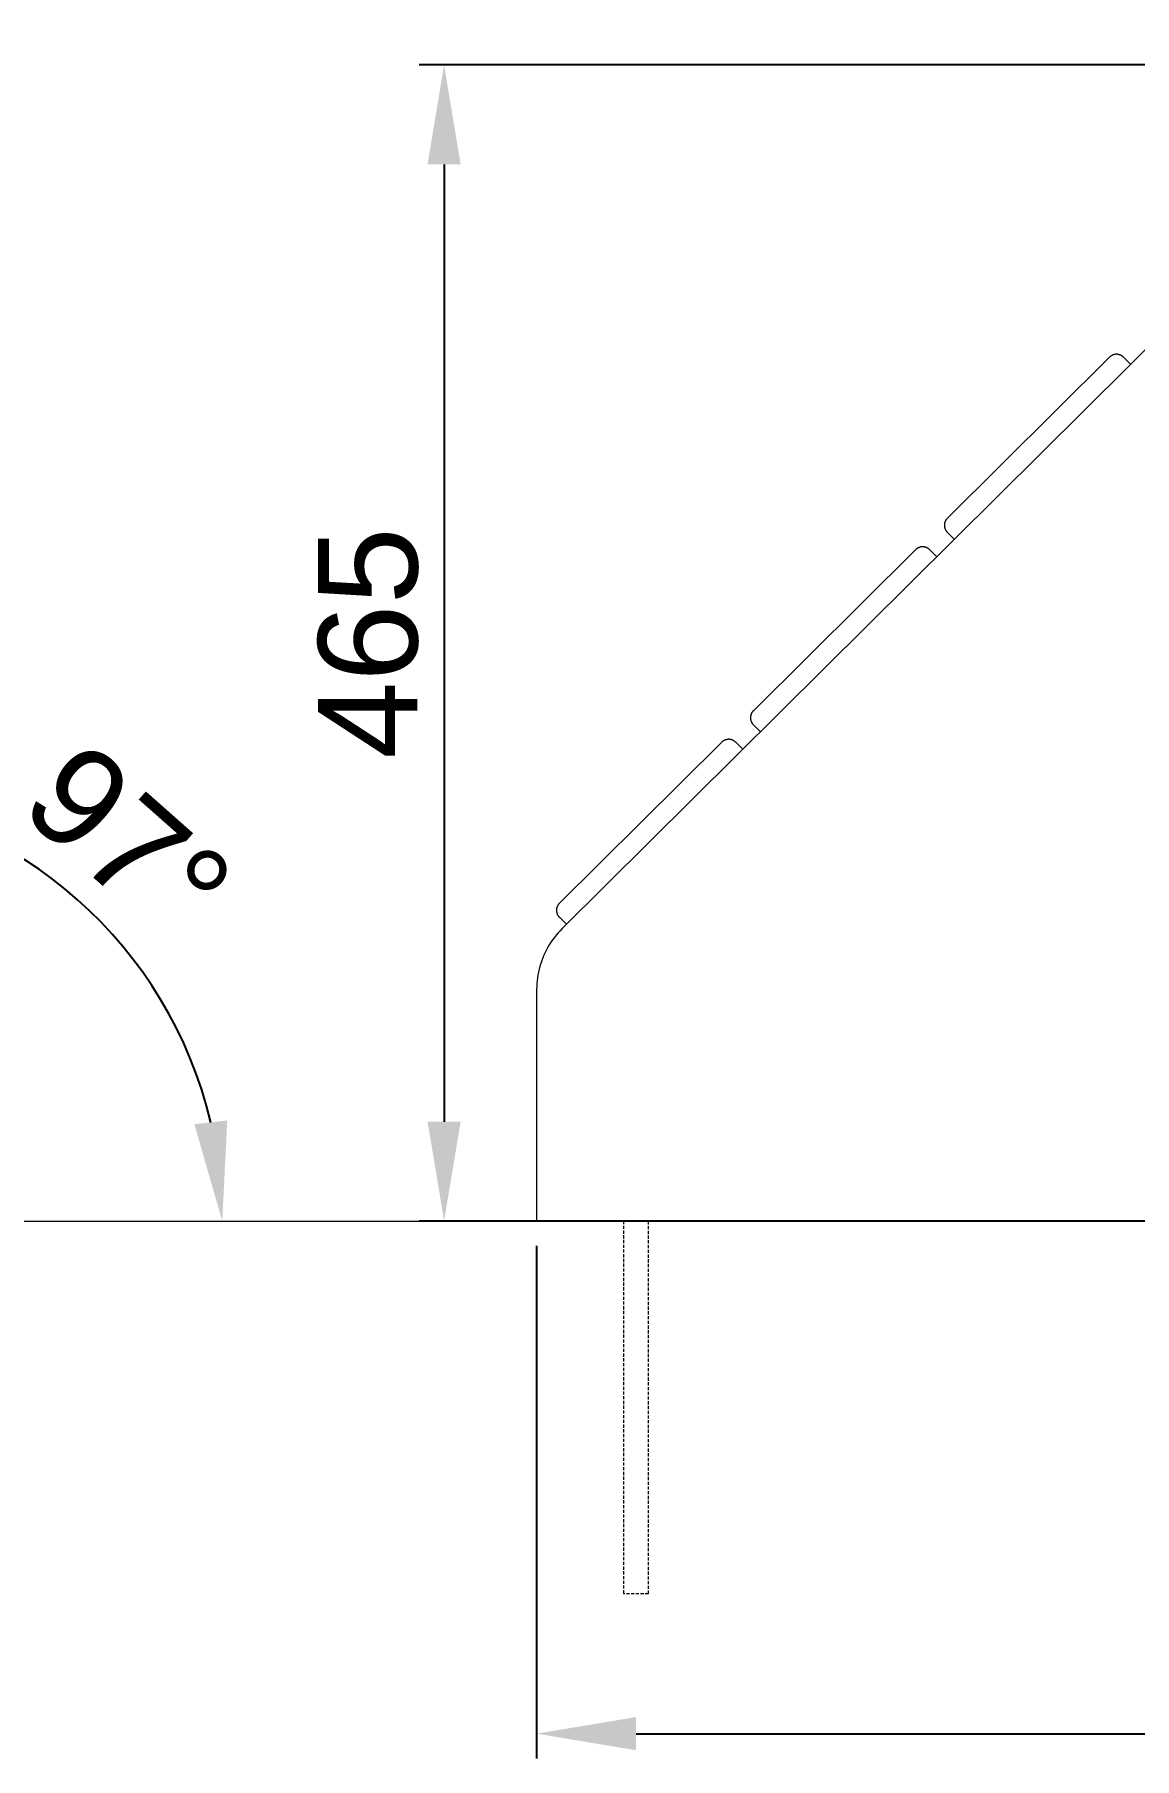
# Model space of a CAD drawing. Header units: millimetres. Extents: x 143 to 4970, y 293 to 3610.
# Drawn here: x 1577 to 2020, y 2230 to 2924 of the extents above; entities that cross this region are included whole.
import ezdxf

# ---------------------------------------------------------------- set-up
doc = ezdxf.new("R2010")
doc.units = ezdxf.units.MM
doc.linetypes.add('HIDDEN', pattern=[1.905, 1.27, -0.635])
for name, color, linetype, lineweight in [('ZANO_R', 7, 'Continuous', 0), ('ZANO_R_przerywana', 7, 'HIDDEN', 0), ('ZANO_W', 1, 'Continuous', 0)]:
    doc.layers.add(name, color=color, linetype=linetype, lineweight=lineweight)
doc.styles.get("Standard").update_dxf_attribs({"font": 'ARIALUNI.TTF'})
doc.dimstyles.new('pl i ang', dxfattribs={"dimtxt": 50, "dimasz": 50, "dimexe": 1.25, "dimexo": 0.625, "dimgap": 10, "dimtad": 1, "dimtoh": 1, "dimtxsty": 'Standard', "dimcen": 2.5, "dimclrd": 1, "dimclre": 1, "dimclrt": 1, "dimadec": 0, "dimazin": 0, "dimtfac": 1, "dimtmove": 0, "dimatfit": 3, "dimfxl": 1, "dimarcsym": 1})

# ---------------------------------------------------------------- blocks, each defined once
blk = doc.blocks.new('*D393')
at = {"layer": 'ZANO_R', "color": 1, "lineweight": -2}
for p, q in [((2184.98, 2911.68), (1731.99, 2911.68)), ((1741.99, 2871.68), (1741.99, 2486.34)), ((2184.98, 2446.34), (1731.99, 2446.34))]:
    blk.add_line(p, q, dxfattribs=at)
at = {"layer": 'ZANO_R', "color": 1}
for points in [[(1748.65, 2871.68), (1735.32, 2871.68), (1741.99, 2911.68)], [(1735.32, 2486.34), (1748.65, 2486.34), (1741.99, 2446.34)]]:
    blk.add_solid(points, dxfattribs=at)
at = {"layer": 'ZANO_R', "color": 1, "insert": (1711.55, 2679.01), "char_height": 40, "attachment_point": 5, "rotation": 90}
blk.add_mtext('465', dxfattribs=at)
blk = doc.blocks.new('*D395')
at = {"layer": 'ZANO_R', "color": 1, "lineweight": -2}
for p, q in [((1779.24, 2436.34), (1779.24, 2230)), ((3312.98, 2436.34), (3312.98, 2230)), ((1819.24, 2240), (3272.98, 2240))]:
    blk.add_line(p, q, dxfattribs=at)
at = {"layer": 'ZANO_R', "color": 1}
for points in [[(1819.24, 2246.67), (1819.24, 2233.33), (1779.24, 2240)], [(3272.98, 2233.33), (3272.98, 2246.67), (3312.98, 2240)]]:
    blk.add_solid(points, dxfattribs=at)
at = {"layer": 'ZANO_R', "color": 1, "insert": (2546.11, 2270.44), "char_height": 40, "attachment_point": 5}
blk.add_mtext('1534', dxfattribs=at)
blk = doc.blocks.new('*D403')
at = {"layer": 'ZANO_W', "color": 1, "lineweight": -2}
blk.add_line((2980.96, 2446.34), (3056.34, 2446.34), dxfattribs=at)
blk.add_arc((2515.93, 2446.34), 530.41, 4.32186, 47.50085, dxfattribs=at)
at = {"layer": 'ZANO_W', "color": 1}
for points in [[(2878.58, 2842.49), (2869.95, 2832.32), (2843.77, 2863.3)], [(3038.17, 2486.06), (3051.49, 2486.56), (3046.34, 2446.34)]]:
    blk.add_solid(points, dxfattribs=at)
at = {"layer": 'ZANO_W', "color": 1, "insert": (3020.54, 2691.49), "char_height": 40, "attachment_point": 5, "rotation": 295.91135}
blk.add_mtext('52%%d', dxfattribs=at)
blk = doc.blocks.new('*D404')
at = {"layer": 'ZANO_W', "color": 1, "lineweight": -2}
blk.add_line((1467.39, 2549.43), (1457.79, 2627.63), dxfattribs=at)
blk.add_arc((1480.05, 2446.34), 172.65, 13.30432, 83.6958, dxfattribs=at)
at = {"layer": 'ZANO_W', "color": 1}
for points in [[(1498.97, 2624.61), (1499.05, 2611.28), (1459.01, 2617.7)], [(1641.45, 2485.3), (1654.69, 2486.84), (1652.7, 2446.34)]]:
    blk.add_solid(points, dxfattribs=at)
at = {"layer": 'ZANO_W', "color": 1, "insert": (1614.73, 2598.57), "char_height": 40, "attachment_point": 5, "rotation": 318.50006}
blk.add_mtext('97%%d', dxfattribs=at)

msp = doc.modelspace()

# ---------------------------------------------------------------- linework, layer by layer
at = {"layer": 'ZANO_R'}
for p, q in [((2082.19, 2854.58), (1789.49, 2564.07)), ((2009.86, 2794.07), (1944.56, 2729.25)), ((2009.96, 2794.16), (2009.86, 2794.07)), ((2010.06, 2794.25), (2009.96, 2794.16)), ((2010.16, 2794.34), (2010.06, 2794.25)), ((2010.27, 2794.42), (2010.16, 2794.34)), ((2010.38, 2794.5), (2010.27, 2794.42)), ((2010.49, 2794.58), (2010.38, 2794.5)), ((2010.61, 2794.65), (2010.49, 2794.58)), ((2010.73, 2794.72), (2010.61, 2794.65)), ((2010.85, 2794.78), (2010.73, 2794.72)), ((2010.97, 2794.84), (2010.85, 2794.78)), ((2011.09, 2794.9), (2010.97, 2794.84)), ((2011.22, 2794.95), (2011.09, 2794.9)), ((2011.35, 2795), (2011.22, 2794.95)), ((2011.48, 2795.04), (2011.35, 2795)), ((2011.61, 2795.08), (2011.48, 2795.04)), ((2011.74, 2795.12), (2011.61, 2795.08)), ((2011.88, 2795.15), (2011.74, 2795.12)), ((2012.01, 2795.17), (2011.88, 2795.15)), ((2012.14, 2795.19), (2012.01, 2795.17)), ((2012.28, 2795.21), (2012.14, 2795.19)), ((2012.42, 2795.22), (2012.28, 2795.21)), ((2012.55, 2795.22), (2012.42, 2795.22)), ((2012.69, 2795.23), (2012.55, 2795.22)), ((2012.83, 2795.22), (2012.69, 2795.23)), ((2012.96, 2795.22), (2012.83, 2795.22)), ((2013.1, 2795.2), (2012.96, 2795.22)), ((2013.23, 2795.19), (2013.1, 2795.2)), ((2013.37, 2795.17), (2013.23, 2795.19)), ((2013.5, 2795.14), (2013.37, 2795.17)), ((2013.64, 2795.11), (2013.5, 2795.14)), ((2013.77, 2795.07), (2013.64, 2795.11)), ((2013.9, 2795.03), (2013.77, 2795.07)), ((2014.03, 2794.99), (2013.9, 2795.03)), ((2014.16, 2794.94), (2014.03, 2794.99)), ((2014.28, 2794.89), (2014.16, 2794.94)), ((2014.41, 2794.83), (2014.28, 2794.89)), ((2014.53, 2794.77), (2014.41, 2794.83)), ((2014.65, 2794.71), (2014.53, 2794.77)), ((2014.77, 2794.64), (2014.65, 2794.71)), ((2014.88, 2794.56), (2014.77, 2794.64)), ((2014.99, 2794.49), (2014.88, 2794.56)), ((2015.1, 2794.4), (2014.99, 2794.49)), ((2015.21, 2794.32), (2015.1, 2794.4)), ((2015.31, 2794.23), (2015.21, 2794.32)), ((2015.42, 2794.14), (2015.31, 2794.23)), ((2015.51, 2794.04), (2015.42, 2794.14)), ((2018.33, 2791.2), (2015.51, 2794.04)), ((1943.46, 2727.24), (1943.44, 2727.11)), ((1943.49, 2727.38), (1943.46, 2727.24)), ((1943.53, 2727.51), (1943.49, 2727.38)), ((1943.57, 2727.64), (1943.53, 2727.51)), ((1943.61, 2727.77), (1943.57, 2727.64)), ((1943.66, 2727.9), (1943.61, 2727.77)), ((1943.71, 2728.02), (1943.66, 2727.9)), ((1943.77, 2728.15), (1943.71, 2728.02)), ((1943.83, 2728.27), (1943.77, 2728.15)), ((1943.9, 2728.39), (1943.83, 2728.27)), ((1943.97, 2728.51), (1943.9, 2728.39)), ((1944.04, 2728.62), (1943.97, 2728.51)), ((1944.12, 2728.73), (1944.04, 2728.62)), ((1944.2, 2728.84), (1944.12, 2728.73)), ((1944.28, 2728.95), (1944.2, 2728.84)), ((1944.37, 2729.06), (1944.28, 2728.95)), ((1944.46, 2729.16), (1944.37, 2729.06)), ((1944.56, 2729.25), (1944.46, 2729.16)), ((1943.39, 2726.7), (1943.38, 2726.57)), ((1943.38, 2726.57), (1943.38, 2726.43)), ((1943.38, 2726.43), (1943.38, 2726.29)), ((1943.38, 2726.29), (1943.39, 2726.16)), ((1943.4, 2726.84), (1943.39, 2726.7)), ((1943.39, 2726.16), (1943.4, 2726.02)), ((1943.42, 2726.98), (1943.4, 2726.84)), ((1943.4, 2726.02), (1943.41, 2725.89)), ((1943.41, 2725.89), (1943.43, 2725.75)), ((1943.44, 2727.11), (1943.42, 2726.98)), ((1943.43, 2725.75), (1943.46, 2725.62)), ((1943.46, 2725.62), (1943.49, 2725.48)), ((1943.49, 2725.48), (1943.52, 2725.35)), ((1943.52, 2725.35), (1943.56, 2725.22)), ((1943.56, 2725.22), (1943.6, 2725.09)), ((1943.6, 2725.09), (1943.65, 2724.96)), ((1943.65, 2724.96), (1943.7, 2724.84)), ((1943.7, 2724.84), (1943.76, 2724.71)), ((1943.76, 2724.71), (1943.82, 2724.59)), ((1943.82, 2724.59), (1943.88, 2724.47)), ((1943.88, 2724.47), (1943.95, 2724.35)), ((1943.95, 2724.35), (1944.02, 2724.23)), ((1944.02, 2724.23), (1944.1, 2724.12)), ((1944.1, 2724.12), (1944.18, 2724.01)), ((1944.18, 2724.01), (1944.27, 2723.9)), ((1944.27, 2723.9), (1944.35, 2723.8)), ((1944.35, 2723.8), (1944.44, 2723.7)), ((1944.44, 2723.7), (1944.54, 2723.6)), ((1944.54, 2723.6), (1947.36, 2720.76)), ((1931.78, 2716.57), (1866.49, 2651.76)), ((1931.88, 2716.67), (1931.78, 2716.57)), ((1931.98, 2716.76), (1931.88, 2716.67)), ((1932.09, 2716.85), (1931.98, 2716.76)), ((1932.2, 2716.93), (1932.09, 2716.85)), ((1932.31, 2717.01), (1932.2, 2716.93)), ((1932.42, 2717.09), (1932.31, 2717.01)), ((1932.54, 2717.16), (1932.42, 2717.09)), ((1932.65, 2717.23), (1932.54, 2717.16)), ((1932.78, 2717.29), (1932.65, 2717.23)), ((1932.9, 2717.35), (1932.78, 2717.29)), ((1933.02, 2717.41), (1932.9, 2717.35)), ((1933.15, 2717.46), (1933.02, 2717.41)), ((1933.28, 2717.51), (1933.15, 2717.46)), ((1933.41, 2717.55), (1933.28, 2717.51)), ((1933.54, 2717.59), (1933.41, 2717.55)), ((1933.67, 2717.63), (1933.54, 2717.59)), ((1933.8, 2717.66), (1933.67, 2717.63)), ((1933.94, 2717.68), (1933.8, 2717.66)), ((1934.07, 2717.7), (1933.94, 2717.68)), ((1934.21, 2717.72), (1934.07, 2717.7)), ((1934.34, 2717.73), (1934.21, 2717.72)), ((1934.48, 2717.73), (1934.34, 2717.73)), ((1934.62, 2717.74), (1934.48, 2717.73)), ((1934.75, 2717.73), (1934.62, 2717.74)), ((1934.89, 2717.73), (1934.75, 2717.73)), ((1935.03, 2717.71), (1934.89, 2717.73)), ((1935.16, 2717.7), (1935.03, 2717.71)), ((1935.3, 2717.68), (1935.16, 2717.7)), ((1935.43, 2717.65), (1935.3, 2717.68)), ((1935.56, 2717.62), (1935.43, 2717.65)), ((1935.7, 2717.58), (1935.56, 2717.62)), ((1935.83, 2717.54), (1935.7, 2717.58)), ((1935.96, 2717.5), (1935.83, 2717.54)), ((1936.08, 2717.45), (1935.96, 2717.5)), ((1936.21, 2717.4), (1936.08, 2717.45)), ((1936.33, 2717.34), (1936.21, 2717.4)), ((1936.46, 2717.28), (1936.33, 2717.34)), ((1936.58, 2717.22), (1936.46, 2717.28)), ((1936.69, 2717.15), (1936.58, 2717.22)), ((1936.81, 2717.07), (1936.69, 2717.15)), ((1936.92, 2717), (1936.81, 2717.07)), ((1937.03, 2716.91), (1936.92, 2717)), ((1937.14, 2716.83), (1937.03, 2716.91)), ((1937.24, 2716.74), (1937.14, 2716.83)), ((1937.34, 2716.65), (1937.24, 2716.74)), ((1937.44, 2716.55), (1937.34, 2716.65)), ((1940.26, 2713.71), (1937.44, 2716.55)), ((1865.9, 2651.02), (1865.83, 2650.9)), ((1865.97, 2651.13), (1865.9, 2651.02)), ((1866.05, 2651.24), (1865.97, 2651.13)), ((1866.13, 2651.35), (1866.05, 2651.24)), ((1866.21, 2651.46), (1866.13, 2651.35)), ((1866.3, 2651.57), (1866.21, 2651.46)), ((1866.39, 2651.67), (1866.3, 2651.57)), ((1866.49, 2651.76), (1866.39, 2651.67)), ((1865.32, 2649.21), (1865.31, 2649.08)), ((1865.31, 2649.08), (1865.31, 2648.94)), ((1865.31, 2648.94), (1865.31, 2648.8)), ((1865.31, 2648.8), (1865.31, 2648.67)), ((1865.31, 2648.67), (1865.32, 2648.53)), ((1865.33, 2649.35), (1865.32, 2649.21)), ((1865.32, 2648.53), (1865.34, 2648.4)), ((1865.34, 2649.49), (1865.33, 2649.35)), ((1865.37, 2649.62), (1865.34, 2649.49)), ((1865.34, 2648.4), (1865.36, 2648.26)), ((1865.36, 2648.26), (1865.39, 2648.13)), ((1865.39, 2649.75), (1865.37, 2649.62)), ((1865.42, 2649.89), (1865.39, 2649.75)), ((1865.39, 2648.13), (1865.42, 2647.99)), ((1865.46, 2650.02), (1865.42, 2649.89)), ((1865.42, 2647.99), (1865.45, 2647.86)), ((1865.45, 2647.86), (1865.49, 2647.73)), ((1865.5, 2650.15), (1865.46, 2650.02)), ((1865.49, 2647.73), (1865.53, 2647.6)), ((1865.54, 2650.28), (1865.5, 2650.15)), ((1865.53, 2647.6), (1865.58, 2647.47)), ((1865.59, 2650.41), (1865.54, 2650.28)), ((1865.58, 2647.47), (1865.63, 2647.35)), ((1865.64, 2650.53), (1865.59, 2650.41)), ((1865.63, 2647.35), (1865.69, 2647.22)), ((1865.7, 2650.66), (1865.64, 2650.53)), ((1865.69, 2647.22), (1865.75, 2647.1)), ((1865.76, 2650.78), (1865.7, 2650.66)), ((1865.75, 2647.1), (1865.81, 2646.98)), ((1865.83, 2650.9), (1865.76, 2650.78)), ((1865.81, 2646.98), (1865.88, 2646.86)), ((1865.88, 2646.86), (1865.95, 2646.74)), ((1865.95, 2646.74), (1866.03, 2646.63)), ((1866.03, 2646.63), (1866.11, 2646.52)), ((1866.11, 2646.52), (1866.19, 2646.41)), ((1866.19, 2646.41), (1866.28, 2646.31)), ((1866.28, 2646.31), (1866.37, 2646.21)), ((1866.37, 2646.21), (1866.47, 2646.11)), ((1866.47, 2646.11), (1869.28, 2643.27)), ((1853.71, 2639.08), (1788.42, 2574.27)), ((1853.81, 2639.18), (1853.71, 2639.08)), ((1853.91, 2639.27), (1853.81, 2639.18)), ((1854.02, 2639.36), (1853.91, 2639.27)), ((1854.12, 2639.44), (1854.02, 2639.36)), ((1854.24, 2639.52), (1854.12, 2639.44)), ((1854.35, 2639.6), (1854.24, 2639.52)), ((1854.46, 2639.67), (1854.35, 2639.6)), ((1854.58, 2639.74), (1854.46, 2639.67)), ((1854.7, 2639.8), (1854.58, 2639.74)), ((1854.83, 2639.86), (1854.7, 2639.8)), ((1854.95, 2639.92), (1854.83, 2639.86)), ((1855.08, 2639.97), (1854.95, 2639.92)), ((1855.2, 2640.02), (1855.08, 2639.97)), ((1855.33, 2640.06), (1855.2, 2640.02)), ((1855.47, 2640.1), (1855.33, 2640.06)), ((1855.6, 2640.14), (1855.47, 2640.1)), ((1855.73, 2640.16), (1855.6, 2640.14)), ((1855.87, 2640.19), (1855.73, 2640.16)), ((1856, 2640.21), (1855.87, 2640.19)), ((1856.14, 2640.23), (1856, 2640.21)), ((1856.27, 2640.24), (1856.14, 2640.23)), ((1856.41, 2640.24), (1856.27, 2640.24)), ((1856.54, 2640.25), (1856.41, 2640.24)), ((1856.68, 2640.24), (1856.54, 2640.25)), ((1856.82, 2640.24), (1856.68, 2640.24)), ((1856.95, 2640.22), (1856.82, 2640.24)), ((1857.09, 2640.21), (1856.95, 2640.22)), ((1857.22, 2640.18), (1857.09, 2640.21)), ((1857.36, 2640.16), (1857.22, 2640.18)), ((1857.49, 2640.13), (1857.36, 2640.16)), ((1857.62, 2640.09), (1857.49, 2640.13)), ((1857.75, 2640.05), (1857.62, 2640.09)), ((1857.88, 2640.01), (1857.75, 2640.05)), ((1858.01, 2639.96), (1857.88, 2640.01)), ((1858.14, 2639.91), (1858.01, 2639.96)), ((1858.26, 2639.85), (1858.14, 2639.91)), ((1858.38, 2639.79), (1858.26, 2639.85)), ((1858.5, 2639.72), (1858.38, 2639.79)), ((1858.62, 2639.66), (1858.5, 2639.72)), ((1858.74, 2639.58), (1858.62, 2639.66)), ((1858.85, 2639.5), (1858.74, 2639.58)), ((1858.96, 2639.42), (1858.85, 2639.5)), ((1859.07, 2639.34), (1858.96, 2639.42)), ((1859.17, 2639.25), (1859.07, 2639.34)), ((1859.27, 2639.16), (1859.17, 2639.25)), ((1859.37, 2639.06), (1859.27, 2639.16)), ((1862.19, 2636.22), (1859.37, 2639.06)), ((1787.24, 2571.59), (1787.23, 2571.45)), ((1787.23, 2571.45), (1787.24, 2571.31)), ((1787.26, 2571.86), (1787.24, 2571.72)), ((1787.24, 2571.72), (1787.24, 2571.59)), ((1787.24, 2571.31), (1787.24, 2571.18)), ((1787.24, 2571.18), (1787.25, 2571.04)), ((1787.25, 2571.04), (1787.27, 2570.91)), ((1787.27, 2572), (1787.26, 2571.86)), ((1787.29, 2572.13), (1787.27, 2572)), ((1787.27, 2570.91), (1787.29, 2570.77)), ((1787.32, 2572.26), (1787.29, 2572.13)), ((1787.29, 2570.77), (1787.31, 2570.64)), ((1787.31, 2570.64), (1787.34, 2570.5)), ((1787.35, 2572.4), (1787.32, 2572.26)), ((1787.34, 2570.5), (1787.38, 2570.37)), ((1787.39, 2572.53), (1787.35, 2572.4)), ((1787.38, 2570.37), (1787.42, 2570.24)), ((1787.43, 2572.66), (1787.39, 2572.53)), ((1787.42, 2570.24), (1787.46, 2570.11)), ((1787.47, 2572.79), (1787.43, 2572.66)), ((1787.46, 2570.11), (1787.51, 2569.98)), ((1787.52, 2572.92), (1787.47, 2572.79)), ((1787.51, 2569.98), (1787.56, 2569.86)), ((1787.57, 2573.04), (1787.52, 2572.92)), ((1787.56, 2569.86), (1787.61, 2569.73)), ((1787.63, 2573.17), (1787.57, 2573.04)), ((1787.61, 2569.73), (1787.67, 2569.61)), ((1787.69, 2573.29), (1787.63, 2573.17)), ((1787.67, 2569.61), (1787.74, 2569.49)), ((1787.75, 2573.41), (1787.69, 2573.29)), ((1787.74, 2569.49), (1787.81, 2569.37)), ((1787.82, 2573.53), (1787.75, 2573.41)), ((1787.81, 2569.37), (1787.88, 2569.25)), ((1787.9, 2573.64), (1787.82, 2573.53)), ((1787.88, 2569.25), (1787.96, 2569.14)), ((1787.97, 2573.75), (1787.9, 2573.64)), ((1787.96, 2569.14), (1788.04, 2569.03)), ((1788.06, 2573.86), (1787.97, 2573.75)), ((1788.04, 2569.03), (1788.12, 2568.92)), ((1788.14, 2573.97), (1788.06, 2573.86)), ((1788.12, 2568.92), (1788.21, 2568.82)), ((1788.23, 2574.08), (1788.14, 2573.97)), ((1788.21, 2568.82), (1788.3, 2568.72)), ((1788.32, 2574.18), (1788.23, 2574.08)), ((1788.3, 2568.72), (1788.39, 2568.62)), ((1788.42, 2574.27), (1788.32, 2574.18)), ((1788.39, 2568.62), (1791.21, 2565.78)), ((1787.09, 2561.44), (1786.36, 2560.51)), ((1787.86, 2562.34), (1787.09, 2561.44)), ((1788.66, 2563.22), (1787.86, 2562.34)), ((1789.49, 2564.07), (1788.66, 2563.22)), ((1782.64, 2554.44), (1782.14, 2553.36)), ((1783.17, 2555.5), (1782.64, 2554.44)), ((1783.74, 2556.55), (1783.17, 2555.5)), ((1784.34, 2557.57), (1783.74, 2556.55)), ((1784.98, 2558.57), (1784.34, 2557.57)), ((1785.65, 2559.55), (1784.98, 2558.57)), ((1786.36, 2560.51), (1785.65, 2559.55)), ((1780.24, 2547.74), (1779.98, 2546.58)), ((1780.54, 2548.89), (1780.24, 2547.74)), ((1780.88, 2550.03), (1780.54, 2548.89)), ((1781.27, 2551.15), (1780.88, 2550.03)), ((1781.69, 2552.26), (1781.27, 2551.15)), ((1782.14, 2553.36), (1781.69, 2552.26)), ((1779.26, 2540.69), (1779.24, 2539.51)), ((1779.32, 2541.88), (1779.26, 2540.69)), ((1779.43, 2543.06), (1779.32, 2541.88)), ((1779.57, 2544.24), (1779.43, 2543.06)), ((1779.75, 2545.42), (1779.57, 2544.24)), ((1779.98, 2546.58), (1779.75, 2545.42)), ((1779.24, 2539.51), (1779.24, 2458.68)), ((1779.24, 2458.68), (1779.24, 2446.34)), ((2242.23, 2446.34), (1779.24, 2446.34))]:
    msp.add_line(p, q, dxfattribs=at)
for points in [[(143.29, 2446.34), (1829.7, 2446.34)], [(1608.89, 2446.34), (2970.96, 2446.34)]]:
    msp.add_lwpolyline(points, dxfattribs=at)
at = {"layer": 'ZANO_R_przerywana'}
for p, q in [((1814.24, 2446.34), (1814.24, 2296.34)), ((1824.24, 2296.34), (1824.24, 2446.34)), ((1824.24, 2296.34), (1814.24, 2296.34))]:
    msp.add_line(p, q, dxfattribs=at)
msp.add_lwpolyline([(1814.24, 2446.34), (1824.24, 2446.34)], dxfattribs=at)

# ---------------------------------------------------------------- dimensions: what is measured, and where the dimension line sits
at = {"layer": 'ZANO_R'}
dim = msp.add_aligned_dim(p1=(2194.98, 2911.68), p2=(2194.98, 2446.34), distance=-452.99, dimstyle='pl i ang', override={"dimtxt": 40, "dimasz": 40, "dimexe": 10, "dimexo": 10, "dimtoh": 0, "dimdec": 0, "dimtdec": 0, "dimtmove": 1}, dxfattribs=at)
dim.commit()
dim.dimension.update_dxf_attribs({"geometry": '*D393', "text_midpoint": (1711.55, 2679.01)})
dim = msp.add_linear_dim(base=(3312.98, 2240), p1=(1779.24, 2446.34), p2=(3312.98, 2446.34), dimstyle='pl i ang', override={"dimtxt": 40, "dimasz": 40, "dimexe": 10, "dimexo": 10, "dimtoh": 0, "dimdec": 0, "dimtdec": 0, "dimtmove": 1}, dxfattribs=at)
dim.commit()
dim.dimension.update_dxf_attribs({"geometry": '*D395', "text_midpoint": (2546.11, 2270.44)})
at = {"layer": 'ZANO_W'}
for base, line1, line2, picture, middle in [((3022.42, 2603.84), ((1608.89, 2446.34), (2970.96, 2446.34)), ((3310.64, 3457.06), (2522.46, 2454.64)), '*D403', (3020.54, 2691.49)), ((1625.93, 2538.68), ((1468.61, 2539.51), (1478.54, 2458.68)), ((143.29, 2446.34), (1829.7, 2446.34)), '*D404', (1614.73, 2598.57))]:
    dim = msp.add_angular_dim_2l(base=base, line1=line1, line2=line2, dimstyle='pl i ang', override={"dimtxt": 40, "dimasz": 40, "dimexe": 10, "dimexo": 10, "dimtoh": 0, "dimdec": 0, "dimtdec": 0, "dimtmove": 1}, dxfattribs=at)
    dim.commit()
    dim.dimension.update_dxf_attribs({"geometry": picture, "text_midpoint": middle})

doc.saveas('drawing.dxf')
